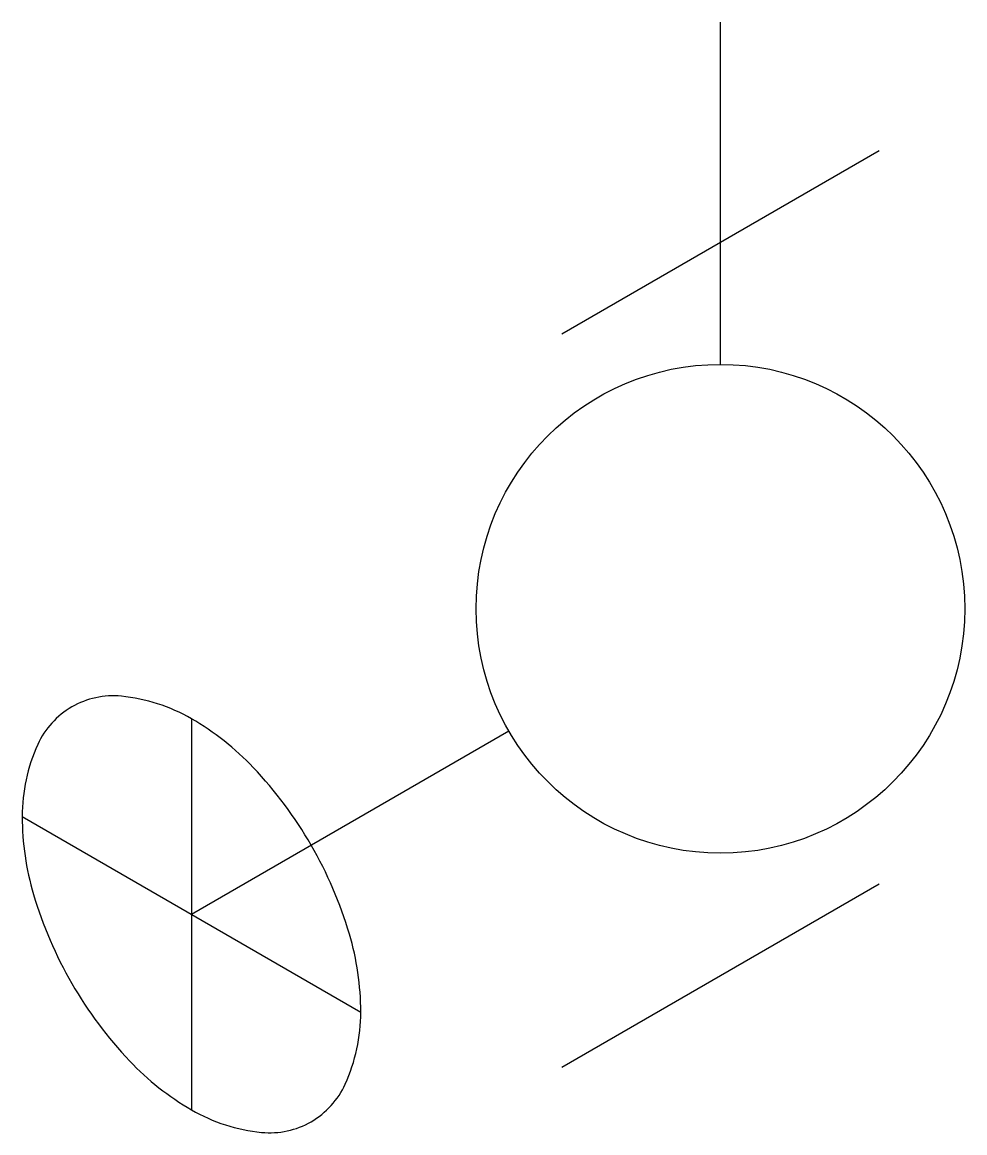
# Model space of a CAD drawing. Header units: millimetres. Extents: x -2848.819 to -2848.511, y 1182.683 to 1183.046.
import ezdxf

# ---------------------------------------------------------------- set-up
doc = ezdxf.new("R2010")
doc.units = ezdxf.units.MM
doc.layers.add('A-05', color=5, linetype='Continuous')
doc.layers.add('Hds_iso_símbolos', color=2, linetype='Continuous')

msp = doc.modelspace()

# ---------------------------------------------------------------- linework, layer by layer
at = {"layer": 'A-05'}
msp.add_line((-2848.5906, 1182.93406), (-2848.5906, 1183.04605), dxfattribs=at)
at = {"layer": 'Hds_iso_símbolos'}
for p, q in [((-2848.64256, 1182.94406), (-2848.53864, 1183.00406)), ((-2848.7638, 1182.81806), (-2848.7638, 1182.69006)), ((-2848.7638, 1182.75406), (-2848.65988, 1182.81406)), ((-2848.81923, 1182.78606), (-2848.70838, 1182.72206)), ((-2848.64256, 1182.70406), (-2848.53864, 1182.76406))]:
    msp.add_line(p, q, dxfattribs=at)
msp.add_lwpolyline([(-2848.80299, 1182.73143, 0.058752), (-2848.78404, 1182.70603, 0.072341), (-2848.7638, 1182.69006, 0.106617), (-2848.74084, 1182.68268, 0.156851), (-2848.72461, 1182.68618, 0.156851), (-2848.71346, 1182.69849, 0.106617), (-2848.70838, 1182.72206, 0.072341), (-2848.71209, 1182.74758, 0.058752), (-2848.72461, 1182.77669, 0.058752), (-2848.74356, 1182.80209, 0.072341), (-2848.7638, 1182.81806, 0.106617), (-2848.78676, 1182.82544, 0.156851), (-2848.80299, 1182.82194, 0.156851), (-2848.81414, 1182.80963, 0.106617), (-2848.81923, 1182.78606, 0.072341), (-2848.81552, 1182.76055, 0.058752)], format="xyb", close=True, dxfattribs=at)
msp.add_circle((-2848.5906, 1182.85406), 0.08, dxfattribs=at)

doc.saveas('drawing.dxf')
